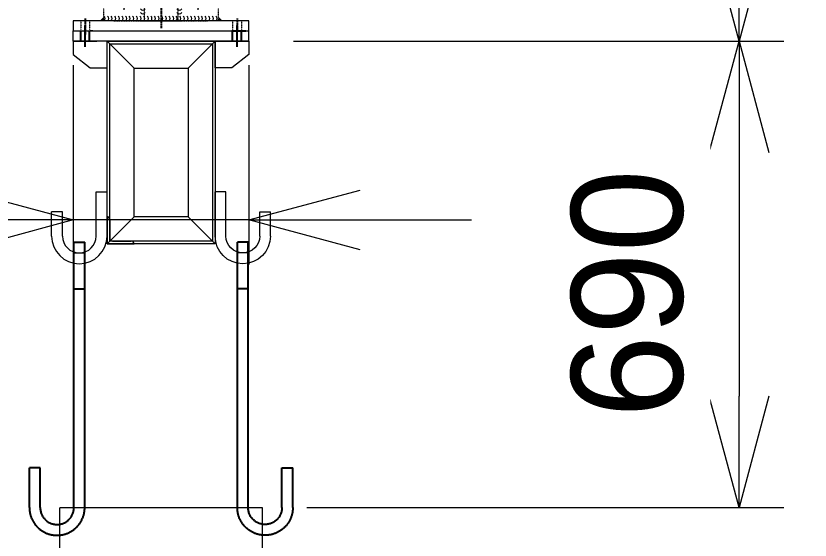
# Model space of a CAD drawing. Header units: inches. Extents: x 702888 to 852715, y 9845 to 271320.
# Drawn here: x 759466 to 760643, y 45459 to 46234 of the extents above; entities that cross this region are included whole.
import ezdxf

# ---------------------------------------------------------------- set-up
doc = ezdxf.new("R2010")
doc.units = ezdxf.units.IN
doc.header["$MEASUREMENT"] = 0
doc.header["$PDMODE"] = 34
for name, pattern in [('CENTER', [2, 1.25, -0.25, 0.25, -0.25]), ('CENTER2', [1.125, 0.75, -0.125, 0.125, -0.125]), ('Discontinu', [1, 0.636364, -0.363636]), ('HIDDEN2', [0.1875, 0.125, -0.0625]), ('MITTE2', [725.805, 483.87, -80.645, 80.645, -80.645])]:
    doc.linetypes.add(name, pattern=pattern)
doc.layers.get('0').update_dxf_attribs({"lineweight": 5})
doc.layers.get('Defpoints').update_dxf_attribs({"lineweight": 5})
for name, color, linetype, lineweight in [('1', 252, 'Continuous', 9), ('chain', 2, 'Continuous', 5), ('HIDDEN', 252, 'Continuous', 0), ('HIDDEN LINE', 252, 'HIDDEN2', 13)]:
    doc.layers.add(name, color=color, linetype=linetype, lineweight=lineweight)
doc.layers.add('ATS-MITTE', color=1, linetype='MITTE2')
doc.layers.add('ATS-UNSICHTBAR', color=1, linetype='Discontinu')
doc.styles.add('s', font='simplex.shx', dxfattribs={"width": 0.8})
doc.dimstyles.new('D1', dxfattribs={"dimscale": 66, "dimtxt": 2.5, "dimasz": 2.5, "dimexe": 1, "dimexo": 1, "dimgap": 1.25, "dimtad": 1, "dimdec": 0, "dimdsep": 46, "dimtxsty": 'Standard', "dimblk": 'OPEN30', "dimcen": 2.5, "dimclrd": 150, "dimclre": 150, "dimclrt": 140, "dimadec": 0, "dimazin": 0, "dimtfac": 1, "dimtdec": 0, "dimtmove": 0, "dimatfit": 3, "dimfxl": 1, "dimtfill": 1, "dimlwd": 13, "dimlwe": 13, "dimarcsym": 0})
doc.dimstyles.new('mahesh', dxfattribs={"dimscale": 150, "dimtxt": 3, "dimasz": 2.5, "dimexe": 1, "dimexo": 1, "dimgap": 1, "dimtad": 1, "dimdec": 1, "dimzin": 12, "dimtxsty": 's', "dimcen": 2.5, "dimclrd": 1, "dimclre": 1, "dimclrt": 1, "dimadec": 0, "dimazin": 3, "dimtfac": 1, "dimtdec": 1, "dimtmove": 0, "dimatfit": 3, "dimfxl": 1.25, "dimlwd": 13, "dimlwe": 13, "dimarcsym": 0})

# ---------------------------------------------------------------- blocks, each defined once
blk = doc.blocks.new('_Open30')
at = {"color": 0, "linetype": 'ByBlock', "lineweight": -2}
for p, q in [((-1, 0.2679), (0, 0)), ((0, 0), (-1, -0.2679)), ((0, 0), (-1, 0))]:
    blk.add_line(p, q, dxfattribs=at)
blk = doc.blocks.new('*D601')
at = {"color": 150, "lineweight": 13, "transparency": 16777216}
for p, q in [((759792.7, 46778.1), (760603.5, 46778.1)), ((760537.5, 46613.1), (760537.5, 46362.2)), ((759877.5, 46197.2), (760603.5, 46197.2))]:
    blk.add_line(p, q, dxfattribs=at)
at = {"layer": 'Defpoints', "color": 0, "transparency": 16777216}
for p in [(759726.7, 46778.1), (759811.5, 46197.2), (760537.5, 46197.2)]:
    blk.add_point(p, dxfattribs=at)
at = {"color": 150, "lineweight": 13, "transparency": 16777216, "xscale": 165, "yscale": 165, "zscale": 165}
for p, rotation in [((760537.5, 46778.1), 90), ((760537.5, 46197.2), 270)]:
    blk.add_blockref('_Open30', p, dxfattribs=dict(at, rotation=rotation))
at = {"color": 140, "transparency": 16777216, "insert": (760372.5, 46487.6), "char_height": 165, "attachment_point": 5, "rotation": 90, "bg_fill": 3, "box_fill_scale": 1.25, "bg_fill_color": 9, "bg_fill_true_color": 13158600, "bg_fill_transparency": 0}
blk.add_mtext('581', dxfattribs=at)
blk = doc.blocks.new('*D602')
at = {"color": 150, "lineweight": 13, "transparency": 16777216}
for p, q in [((759877.5, 46197.2), (760603.5, 46197.2)), ((760537.5, 46032.2), (760537.5, 45671.7)), ((759897.4, 45506.7), (760603.5, 45506.7))]:
    blk.add_line(p, q, dxfattribs=at)
at = {"layer": 'Defpoints', "color": 0, "transparency": 16777216}
for p in [(759811.5, 46197.2), (759831.4, 45506.7), (760537.5, 45506.7)]:
    blk.add_point(p, dxfattribs=at)
at = {"color": 150, "lineweight": 13, "transparency": 16777216, "xscale": 165, "yscale": 165, "zscale": 165}
for p, rotation in [((760537.5, 46197.2), 90), ((760537.5, 45506.7), 270)]:
    blk.add_blockref('_Open30', p, dxfattribs=dict(at, rotation=rotation))
at = {"color": 140, "transparency": 16777216, "insert": (760372.5, 45823.3), "char_height": 165, "attachment_point": 5, "rotation": 90, "bg_fill": 3, "box_fill_scale": 1.25, "bg_fill_color": 9, "bg_fill_true_color": 13158600, "bg_fill_transparency": 0}
blk.add_mtext('690', dxfattribs=at)
blk = doc.blocks.new('45h545y')
at = {"linetype": 'HIDDEN2'}
for p, q in [((8967, 2044, 14447.5), (8967, 2109, 14447.5)), ((9137, 2109, 14447.5), (8967, 2109, 14447.5)), ((9137, 2044, 14447.5), (9137, 2109, 14447.5)), ((9137, 2044, 14447.5), (8967, 2044, 14447.5))]:
    blk.add_line(p, q, dxfattribs=at)
for centre in [(8997, 2076.5, 14447.5), (9107, 2076.5, 14447.5)]:
    blk.add_circle(centre, 10, dxfattribs=at)
at = {"layer": 'ATS-MITTE', "linetype": 'HIDDEN2'}
for p, q in [((8997, 2060.9, 14447.5), (8997, 2092.1, 14447.5)), ((9107, 2060.9, 14447.5), (9107, 2092.1, 14447.5)), ((9012.6, 2076.5, 14447.5), (8981.4, 2076.5, 14447.5)), ((9091.4, 2076.5, 14447.5), (9122.6, 2076.5, 14447.5))]:
    blk.add_line(p, q, dxfattribs=at)
blk = doc.blocks.new('9P8INGHJ')
for points in [[(8690.4, 1894), (8695.4, 1899), (8695.4, 1894)], [(8865.4, 1899), (8870.3, 1894), (8865.4, 1894)]]:
    blk.add_hatch(color=256).paths.add_polyline_path(points)
for p, q in [((8690.4, 1894, 14447.5), (8695.4, 1899, 14447.5)), ((8865.4, 1899, 14447.5), (8870.3, 1894, 14447.5))]:
    blk.add_line(p, q)
for centre, start, end in [((8753.4, 1957.1, 14447.5), 215.0777, 324.9223), ((8807.3, 1957.1, 14447.5), 215.0777, 324.9223), ((8753.4, 1951.8, 14447.5), 215.0777, 324.9223), ((8753.4, 1946.2, 14447.5), 215.0777, 324.9223), ((8807.3, 1951.8, 14447.5), 215.0777, 324.9223), ((8807.3, 1946.2, 14447.5), 215.0777, 324.9223), ((8753.4, 1940.8, 14447.5), 215.0777, 324.9223), ((8753.4, 1935.5, 14447.5), 215.0777, 324.9223), ((8807.3, 1940.8, 14447.5), 215.0777, 324.9223), ((8807.3, 1935.5, 14447.5), 215.0777, 324.9223), ((8753.4, 1930.1, 14447.5), 215.0777, 324.9223), ((8753.4, 1924.8, 14447.5), 215.0777, 324.9223), ((8807.3, 1930.1, 14447.5), 215.0777, 324.9223), ((8807.3, 1924.8, 14447.5), 215.0777, 324.9223), ((8753.4, 1919.4, 14447.5), 215.0777, 324.9223), ((8753.4, 1914, 14447.5), 215.0777, 324.9223), ((8753.4, 1908.7, 14447.5), 215.0777, 324.9223), ((8807.3, 1919.4, 14447.5), 215.0777, 324.9223), ((8807.3, 1914, 14447.5), 215.0777, 324.9223), ((8807.3, 1908.7, 14447.5), 215.0777, 324.9223), ((8693.1, 1897.5, 14447.5), 305.0777, 54.9223), ((8698.4, 1897.5, 14447.5), 305.0777, 54.9223), ((8703.7, 1897.5, 14447.5), 305.0777, 54.9223), ((8709.1, 1897.5, 14447.5), 305.0777, 54.9223), ((8714.4, 1897.5, 14447.5), 305.0777, 54.9223), ((8719.8, 1897.5, 14447.5), 305.0777, 54.9223), ((8725, 1897.5, 14447.5), 305.0777, 54.9223), ((8730.4, 1897.5, 14447.5), 305.0777, 54.9223), ((8735.7, 1897.5, 14447.5), 305.0777, 54.9223), ((8741.1, 1897.5, 14447.5), 305.0777, 54.9223), ((8746.4, 1897.5, 14447.5), 305.0777, 54.9223), ((8751.8, 1897.5, 14447.5), 305.0777, 54.9223), ((8757.2, 1897.5, 14447.5), 305.0777, 54.9223), ((8762.5, 1897.5, 14447.5), 305.0777, 54.9223), ((8767.9, 1897.5, 14447.5), 305.0777, 54.9223), ((8773.2, 1897.5, 14447.5), 305.0777, 54.9223), ((8778.6, 1897.5, 14447.5), 305.0777, 54.9223), ((8783.9, 1897.5, 14447.5), 305.0777, 54.9223), ((8789.3, 1897.5, 14447.5), 305.0777, 54.9223), ((8794.7, 1897.5, 14447.5), 305.0777, 54.9223), ((8800, 1897.5, 14447.5), 305.0777, 54.9223), ((8805.4, 1897.5, 14447.5), 305.0777, 54.9223), ((8810.7, 1897.5, 14447.5), 305.0777, 54.9223), ((8816.1, 1897.5, 14447.5), 305.0777, 54.9223), ((8821.5, 1897.5, 14447.5), 305.0777, 54.9223), ((8826.8, 1897.5, 14447.5), 305.0777, 54.9223), ((8832.2, 1897.5, 14447.5), 305.0777, 54.9223), ((8837.5, 1897.5, 14447.5), 305.0777, 54.9223), ((8842.9, 1897.5, 14447.5), 305.0777, 54.9223), ((8848.2, 1897.5, 14447.5), 305.0777, 54.9223), ((8853.6, 1897.5, 14447.5), 305.0777, 54.9223), ((8859, 1897.5, 14447.5), 305.0777, 54.9223)]:
    blk.add_arc(centre, 4.32, start, end)
blk = doc.blocks.new('RTU6U56')
for p, q in [((755235.6, 33251.3, 58711), (754975.6, 33251.3, 58711)), ((754975.6, 33251.3, 58711), (754975.6, 33236.3, 58711)), ((755075.7, 33251.3, 58711), (755135.7, 33251.3, 58711)), ((755235.6, 33236.3, 58711), (755235.6, 33251.3, 58711)), ((754975.6, 33236.3, 58711), (755235.6, 33236.3, 58711)), ((755004.6, 33236.3, 58711), (755000.6, 33236.3, 58711)), ((755000.6, 33236.3, 58711), (755210.6, 33236.3, 58711))]:
    blk.add_line(p, q)
at = {"linetype": 'HIDDEN2'}
blk.add_line((755035.7, 33251.3, 58711), (755175.7, 33251.3, 58711), dxfattribs=at)
at = {"layer": 'ATS-MITTE', "color": 1, "linetype": 'CENTER2', "ltscale": 2}
blk.add_line((755218.1, 33254.6, 58711), (755218.1, 33235.3, 58711), dxfattribs=at)
at = {"layer": 'ATS-UNSICHTBAR'}
blk.add_line((755210.6, 33236.3, 58711), (755231.6, 33236.3, 58711), dxfattribs=at)
at = {"layer": 'HIDDEN LINE', "color": 4, "linetype": 'HIDDEN2'}
for p, q in [((754986.6, 33251.3, 58711), (754986.6, 33236.3, 58711)), ((754999.6, 33251.3, 58711), (754999.6, 33236.3, 58711)), ((755080.7, 33251.3, 58711), (755130.7, 33251.3, 58711)), ((755211.6, 33251.3, 58711), (755211.6, 33236.3, 58711)), ((755224.6, 33251.3, 58711), (755224.6, 33236.3, 58711))]:
    blk.add_line(p, q, dxfattribs=at)
blk = doc.blocks.new('RTRU6U56')
at = {"layer": 'ATS-MITTE', "color": 1, "linetype": 'CENTER2', "ltscale": 2}
blk.add_line((754993.1, 33254.8, 58711), (754993.1, 33230.2, 58711), dxfattribs=at)
at = {"layer": 'HIDDEN LINE', "color": 4, "linetype": 'HIDDEN2'}
for p, q in [((755080.7, 33315.3, 58711), (755080.7, 33251.3, 58711)), ((755130.7, 33315.3, 58711), (755130.7, 33251.3, 58711)), ((755075.7, 33301.3, 58711), (755080.7, 33301.3, 58711))]:
    blk.add_line(p, q, dxfattribs=at)
at = {"linetype": 'HIDDEN2'}
for name, p in [('9P8INGHJ', (746325.4, 31357.3, 44263.5)), ('45h545y', (746053.8, 31207.3, 29816))]:
    blk.add_blockref(name, p, dxfattribs=at)
blk.add_blockref('RTU6U56', (0, 0))
blk = doc.blocks.new('54T456Y')
for p, q in [((754886.1, 32591.1), (754886.1, 32983.9)), ((754886.1, 32983.9), (754902.1, 32983.9)), ((754902.1, 32591.1), (754902.1, 32983.9)), ((754886.1, 32914.9), (754902.1, 32914.9)), ((754820.1, 32591.1), (754820.1, 32649.9)), ((754836.1, 32649.9), (754820.1, 32649.9)), ((754836.1, 32591.1), (754836.1, 32649.9))]:
    blk.add_line(p, q)
for radius in [41, 25]:
    blk.add_arc((754861.1, 32591.1), radius, 180, 0)
at = {"layer": 'HIDDEN'}
blk.add_line((754886.1, 32967.9), (754902.1, 32967.9), dxfattribs=at)
blk = doc.blocks.new('5u6u57')
for p, q in [((14173.2, -179.1), (14333.2, -179.1)), ((14213.2, -219.1), (14173.2, -179.1)), ((14173.2, -479.1), (14173.2, -179.1)), ((14293.2, -219.1), (14333.2, -179.1)), ((14333.2, -179.1), (14333.2, -479.1)), ((14213.2, -219.1), (14293.2, -219.1)), ((14213.2, -439.1), (14213.2, -219.1)), ((14293.2, -219.1), (14293.2, -439.1)), ((14213.2, -439.1), (14173.2, -479.1)), ((14293.2, -439.1), (14213.2, -439.1)), ((14293.2, -439.1), (14333.2, -479.1)), ((14333.2, -479.1), (14173.2, -479.1))]:
    blk.add_line(p, q)
at = {"layer": 'HIDDEN'}
for p, q in [((14177.2, -183.1), (14329.2, -183.1)), ((14177.2, -475.1), (14177.2, -183.1)), ((14329.2, -183.1), (14329.2, -475.1)), ((14329.2, -475.1), (14177.2, -475.1))]:
    blk.add_line(p, q, dxfattribs=at)
blk = doc.blocks.new('4564U6U4')
for p, q in [((755235.6, 33221.3, 58711), (755200.6, 33221.3, 58711)), ((755235.6, 33201.5, 58711), (755210.6, 33181.8, 58711))]:
    blk.add_line(p, q)
at = {"elevation": 58711}
blk.add_lwpolyline([(755210.6, 33181.8), (755185.6, 33181.8), (755185.6, 33221.3), (755235.6, 33221.3), (755235.6, 33201.5)], dxfattribs=at)
blk = doc.blocks.new('4343')
for p, q in [((755120.5, 32910.6), (755120.5, 32870.6)), ((755120.5, 32910.6), (755120.5, 32910.6)), ((755124.5, 32906.6), (755124.5, 32878.6)), ((755128.5, 32874.6), (755156.5, 32874.6)), ((755120.5, 32870.6), (755160.5, 32870.6)), ((755160.5, 32870.6), (755160.5, 32870.6))]:
    blk.add_line(p, q)
for centre, start, end in [((755120.5, 32906.6), 0, 90), ((755128.5, 32878.6), 180, 270), ((755156.5, 32870.6), 0, 90)]:
    blk.add_arc(centre, 4, start, end)
blk = doc.blocks.new('45Y6U')
for p, q in [((755009.6, 32932.7, 58711), (755009.6, 32998, 58711)), ((755009.6, 32998, 58711), (755025.6, 32998, 58711)), ((755025.6, 32932.7, 58711), (755025.6, 32998, 58711)), ((754943.6, 32932.7, 58711), (754943.6, 32968.4, 58711)), ((754959.6, 32968.4, 58711), (754943.6, 32968.4, 58711)), ((754959.6, 32932.7, 58711), (754959.6, 32968.4, 58711))]:
    blk.add_line(p, q)
for radius in [41, 25]:
    blk.add_arc((754984.6, 32932.7, 58711), radius, 180, 0)
blk = doc.blocks.new('JJUYKUI')
for p, q in [((754975.6, 33221.3, 58711), (754975.6, 33236.3, 58711)), ((754975.6, 33236.3, 58711), (755235.6, 33236.3, 58711)), ((755235.6, 33221.3, 58711), (755235.6, 33236.3, 58711)), ((755010.6, 33221.3, 58711), (754975.6, 33221.3, 58711)), ((755226.6, 33221.3, 58711), (754984.6, 33221.3, 58711)), ((755200.6, 33221.3, 58711), (755010.6, 33221.3, 58711)), ((755045.1, 33221.3, 58711), (755025.1, 33221.3, 58711)), ((755032, 33221.3, 58711), (755027, 33221.3, 58711))]:
    blk.add_line(p, q)
at = {"layer": 'ATS-MITTE', "ltscale": 2}
for p, q in [((754993.1, 33212.8, 58711), (754993.1, 33244.3, 58711)), ((755218.1, 33212.8, 58711), (755218.1, 33244.3, 58711))]:
    blk.add_line(p, q, dxfattribs=at)
at = {"layer": 'ATS-UNSICHTBAR'}
for p, q in [((754986.6, 33221.3, 58711), (754986.6, 33236.3, 58711)), ((754999.6, 33221.3, 58711), (754999.6, 33236.3, 58711)), ((755211.6, 33221.3, 58711), (755211.6, 33236.3, 58711)), ((755224.6, 33221.3, 58711), (755224.6, 33236.3, 58711))]:
    blk.add_line(p, q, dxfattribs=at)
at = {"xscale": -1}
for name in ['4564U6U4', '45Y6U']:
    blk.add_blockref(name, (1510211.3, 0), dxfattribs=at)
for name, p in [('5u6u57', (740852.5, 33400.4, 58711)), ('4564U6U4', (0, 0)), ('45Y6U', (0, 0)), ('4343', (-94.9, 50.7, 58711))]:
    blk.add_blockref(name, p)
blk = doc.blocks.new('H6U56')
at = {"layer": '1', "linetype": 'CENTER', "ltscale": 0.5, "elevation": 58711}
blk.add_lwpolyline([(755255.6, 31028.8), (754955.6, 31028.8), (754955.6, 32530.8), (755255.6, 32530.8)], close=True, dxfattribs=at)
blk.add_blockref('JJUYKUI', (0, 0))
at = {"layer": 'ATS-MITTE'}
blk.add_blockref('54T456Y', (90.5, -60.3, 58711), dxfattribs=at)
at = {"layer": 'ATS-MITTE', "xscale": -1}
blk.add_blockref('54T456Y', (1510120.8, -60.3, 58711), dxfattribs=at)
blk = doc.blocks.new('*D609')
at = {"layer": 'chain', "color": 1, "lineweight": 13, "transparency": 16777216}
for p, q in [((759816.7, 46778.1), (761284, 46778.1)), ((761194, 46553.1), (761194, 43430.1)), ((761104, 43205.1), (761104, 43205.1))]:
    blk.add_line(p, q, dxfattribs=at)
at = {"layer": 'chain', "color": 1, "transparency": 16777216}
for points in [[(761156.5, 46553.1), (761231.5, 46553.1), (761194, 46778.1)], [(761156.5, 43430.1), (761231.5, 43430.1), (761194, 43205.1)]]:
    blk.add_solid(points, dxfattribs=at)
at = {"layer": 'Defpoints', "color": 0, "transparency": 16777216}
for p in [(759726.7, 46778.1), (761194, 43205.1), (761194, 43205.1)]:
    blk.add_point(p, dxfattribs=at)
at = {"layer": 'chain', "color": 1, "transparency": 16777216, "insert": (761006.5, 44981.6), "char_height": 225, "attachment_point": 5, "rotation": 90, "style": 's'}
blk.add_mtext('3573', dxfattribs=at)
blk = doc.blocks.new('*D611')
at = {"color": 150, "lineweight": 13, "ltscale": 20, "transparency": 16777216}
for p, q in [((759551.4, 46161.2), (759551.4, 45866.3)), ((759811.4, 46161.2), (759811.4, 45866.3)), ((759386.4, 45932.3), (758643.9, 45932.3)), ((759811.4, 45932.3), (759551.4, 45932.3)), ((759976.4, 45932.3), (760141.4, 45932.3))]:
    blk.add_line(p, q, dxfattribs=at)
at = {"layer": 'Defpoints', "color": 0, "ltscale": 20, "transparency": 16777216}
for p in [(759551.4, 46227.2), (759811.4, 46227.2), (759551.4, 45932.3)]:
    blk.add_point(p, dxfattribs=at)
at = {"color": 150, "lineweight": 13, "ltscale": 20, "transparency": 16777216, "xscale": 165, "yscale": 165, "zscale": 165}
blk.add_blockref('_Open30', (759551.4, 45932.3), dxfattribs=at)
at = {"color": 150, "lineweight": 13, "ltscale": 20, "transparency": 16777216, "xscale": 165, "yscale": 165, "zscale": 165, "rotation": 180}
blk.add_blockref('_Open30', (759811.4, 45932.3), dxfattribs=at)
at = {"color": 140, "ltscale": 20, "transparency": 16777216, "insert": (758932.7, 46097.3), "char_height": 165, "attachment_point": 5, "bg_fill": 3, "box_fill_scale": 1.25, "bg_fill_color": 9, "bg_fill_true_color": 13158600, "bg_fill_transparency": 0}
blk.add_mtext('260', dxfattribs=at)

msp = doc.modelspace()

# ---------------------------------------------------------------- linework, layer by layer
at = {"layer": 'ATS-MITTE', "color": 1, "linetype": 'CENTER2', "ltscale": 2}
msp.add_line((759681.507, 46361.643), (759681.507, 46216.22), dxfattribs=at)

# ---------------------------------------------------------------- dimensions: what is measured, and where the dimension line sits
dim = msp.add_linear_dim(base=(760537.491, 46197.168), p1=(759726.749, 46778.072), p2=(759811.468, 46197.168), angle=90, dimstyle='D1')
dim.commit()
dim.dimension.update_dxf_attribs({"geometry": '*D601', "text_midpoint": (760537.491, 46487.62), "dimtype": 160})

# ---------------------------------------------------------------- next in the draw order: block references
msp.add_blockref('RTRU6U56', (4575.793, 12975.863, -58710.994))

# ---------------------------------------------------------------- next in the draw order: dimensions: what is measured, and where the dimension line sits
dim = msp.add_linear_dim(base=(760537.491, 45506.695), p1=(759811.468, 46197.168), p2=(759831.427, 45506.695), angle=90, dimstyle='D1')
dim.commit()
dim.dimension.update_dxf_attribs({"geometry": '*D602', "text_midpoint": (760537.491, 45823.29), "dimtype": 160})

# ---------------------------------------------------------------- next in the draw order: block references
msp.add_blockref('H6U56', (4575.793, 12975.863, -58710.994))

# ---------------------------------------------------------------- next in the draw order: dimensions: what is measured, and where the dimension line sits
at = {"layer": 'chain', "color": 1}
dim = msp.add_linear_dim(base=(761193.96, 43205.132), p1=(759726.749, 46778.072), p2=(761193.96, 43205.132), angle=90, dimstyle='mahesh', override={"dimtxt": 1.5, "dimasz": 1.5, "dimexe": 0.6, "dimexo": 0.6, "dimgap": 0.5, "dimdec": 0, "dimfxl": 0.35}, dxfattribs=at)
dim.commit()
dim.dimension.update_dxf_attribs({"geometry": '*D609', "text_midpoint": (761193.96, 44981.602), "dimtype": 160})

# ---------------------------------------------------------------- next in the draw order: dimensions: what is measured, and where the dimension line sits
at = {"ltscale": 20}
dim = msp.add_linear_dim(base=(759551.427, 45932.325), p1=(759811.427, 46227.167), p2=(759551.427, 46227.167), dimstyle='D1', dxfattribs=at)
dim.commit()
dim.dimension.update_dxf_attribs({"geometry": '*D611', "text_midpoint": (758932.677, 46097.325)})

doc.saveas('drawing.dxf')
